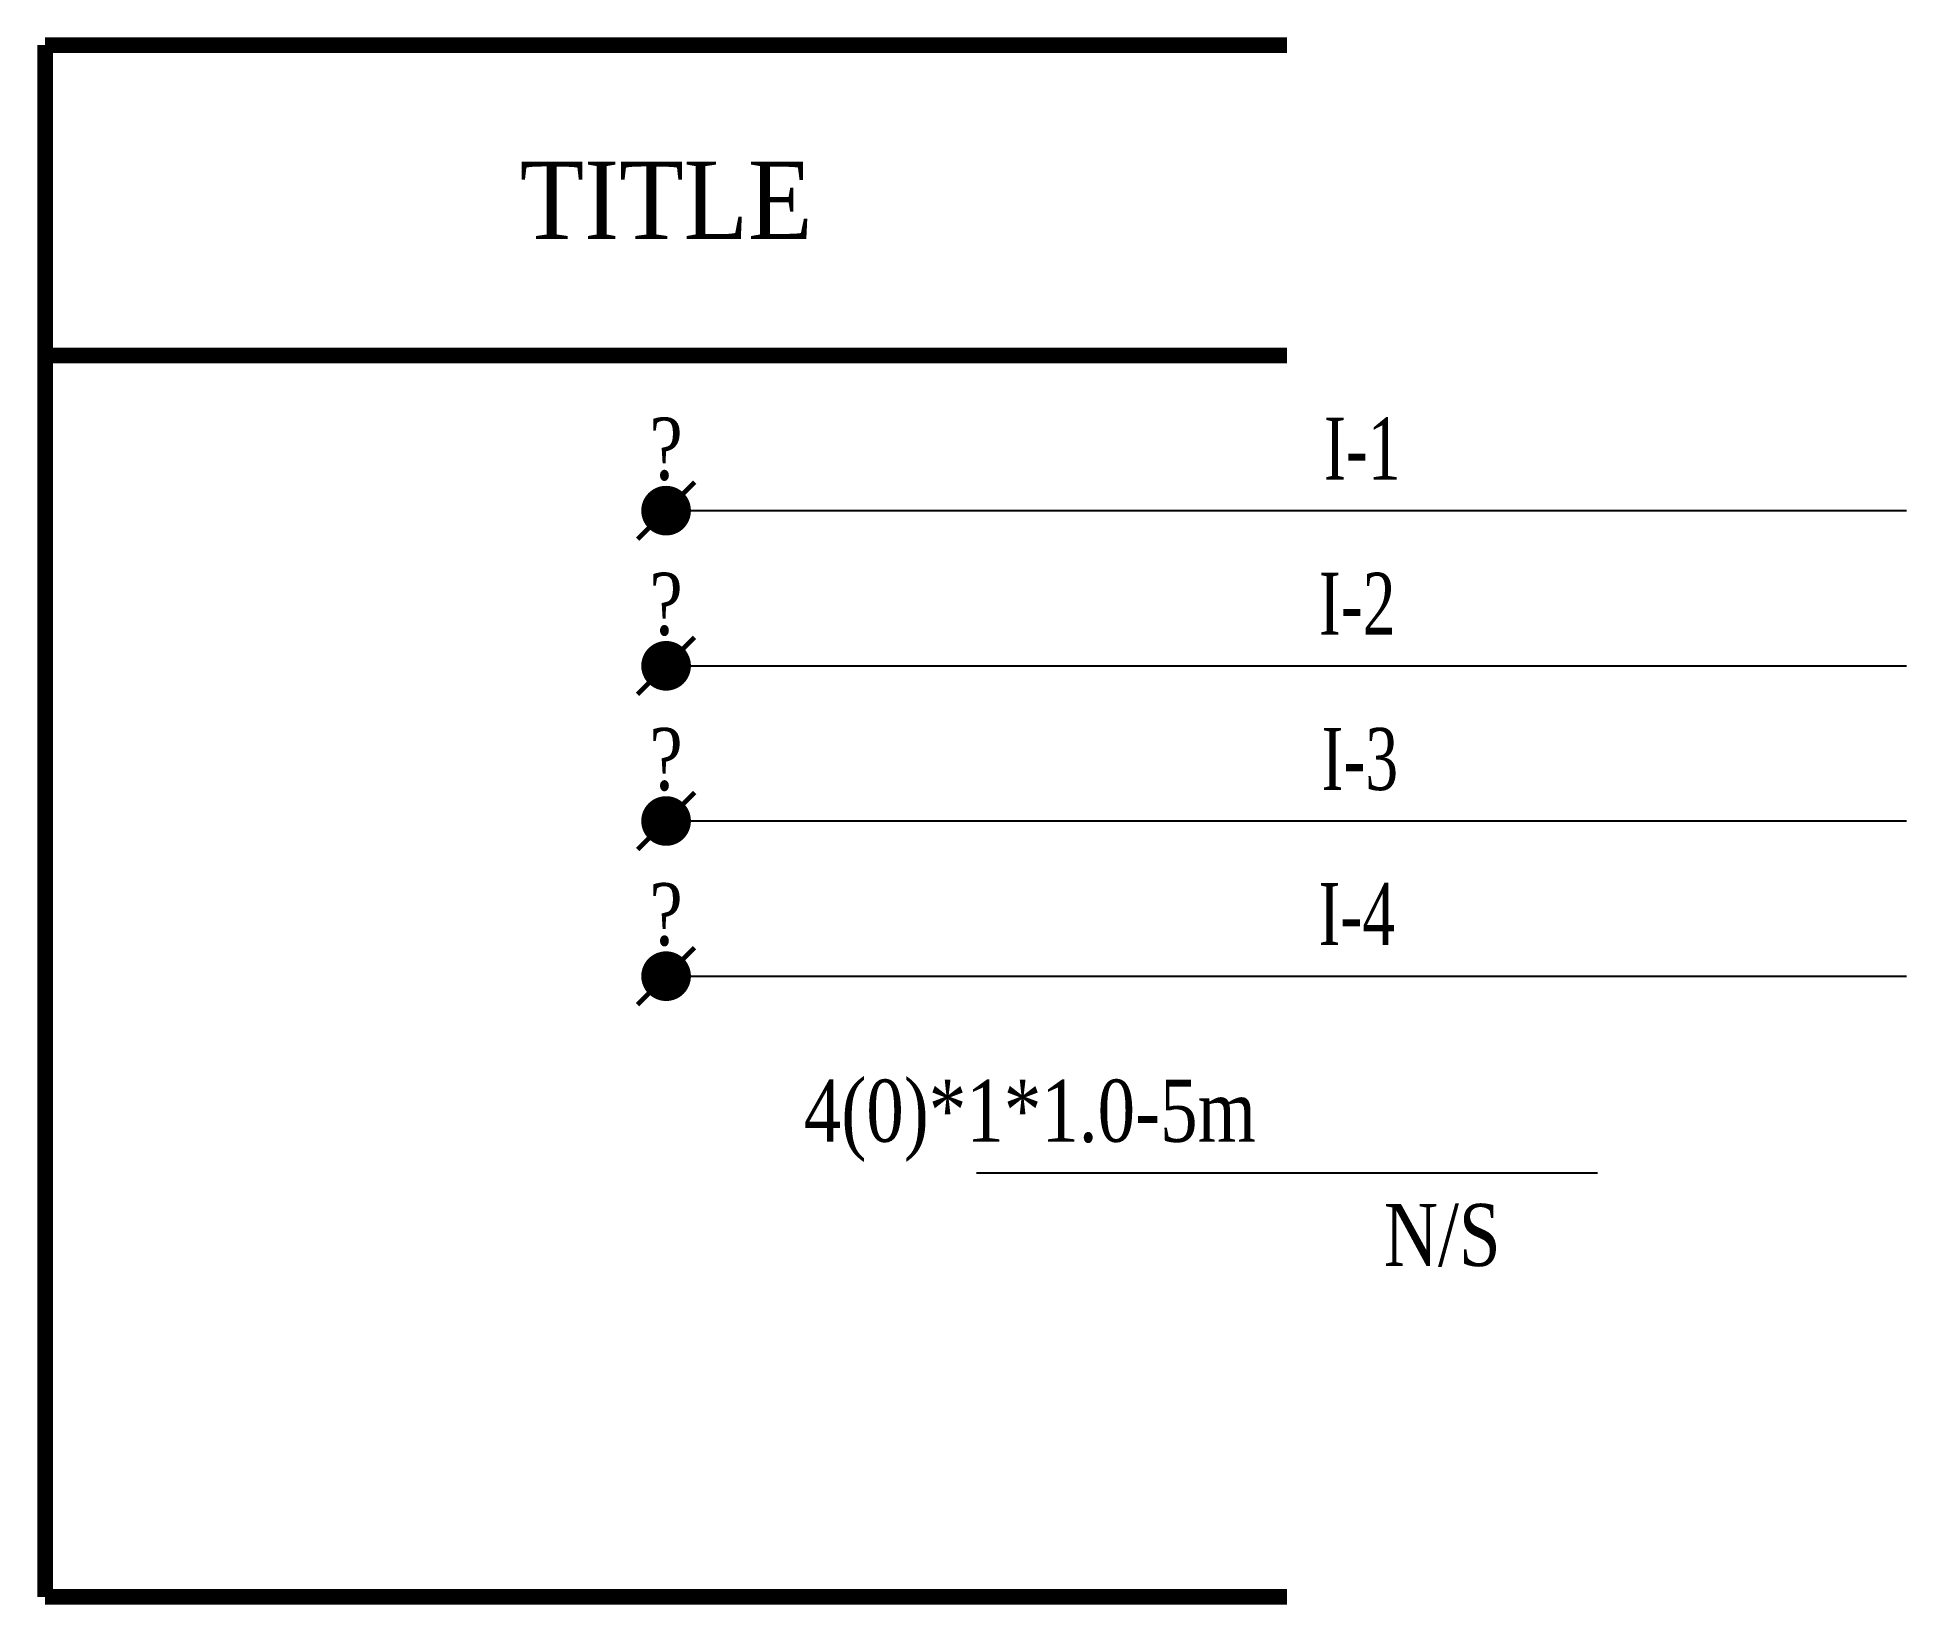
# Model space of a CAD drawing. Header units: millimetres. Extents: x -40.2 to 20, y -50.2 to 0.2.
import ezdxf
from ezdxf.enums import TextEntityAlignment as Align

# ---------------------------------------------------------------- set-up
doc = ezdxf.new("R2010")
doc.units = ezdxf.units.MM
doc.styles.add('CHINESE', font='TIMES.TTF', dxfattribs={"width": 0.9})

# ---------------------------------------------------------------- blocks, each defined once
blk = doc.blocks.new('W21')
at = {"const_width": 0.8}
blk.add_lwpolyline([(-0.4, 0, 1), (0.4, 0, 1)], format="xyb", close=True, dxfattribs=at)
at = {"const_width": 0.15}
for points in [[(0, 0), (0.919, 0.919)], [(0, 0), (-0.919, -0.919)]]:
    blk.add_lwpolyline(points, dxfattribs=at)
blk = doc.blocks.new('DZ')
at = {"xscale": -1, "rotation": 270}
blk.add_blockref('W21', (0, 0), dxfattribs=at)

msp = doc.modelspace()

# ---------------------------------------------------------------- linework, layer by layer
at = {"color": 0}
msp.add_line((-10, -36.336), (10, -36.336), dxfattribs=at)
at = {"color": 3, "const_width": 0.5}
for points in [[(0, 0), (-40, 0)], [(-40, 0), (-40, -10)], [(0, -10), (-40, -10)], [(-40, -10), (-40, -50)], [(0, -50), (-40, -50)]]:
    msp.add_lwpolyline(points, dxfattribs=at)
for points in [[(-20, -15), (19.957, -15)], [(-20, -20), (19.957, -20)], [(-20, -25), (19.957, -25)], [(-20, -30), (19.957, -30)]]:
    msp.add_lwpolyline(points)

# ---------------------------------------------------------------- block references
for p in [(-20, -15), (-20, -20), (-20, -25), (-20, -30)]:
    msp.add_blockref('DZ', p)

# ---------------------------------------------------------------- texts
at = {"color": 0, "style": 'CHINESE', "width": 0.8}
for p in [(-20, -14), (-20, -19), (-20, -24), (-20, -29)]:
    msp.add_text('?', height=2, dxfattribs=at).set_placement(p, align=Align.CENTER)
at = {"color": 0, "style": 'CHINESE', "width": 0.7}
for s, p in [('I-1', (1.194, -14)), ('I-2', (1.028, -19)), ('I-3', (1.114, -24)), ('I-4', (1.014, -29))]:
    msp.add_text(s, height=2, dxfattribs=at).set_placement(p)
at = {"color": 0, "style": 'CHINESE', "width": 0.8}
msp.add_text('4(0)*1*1.0-5m', height=2, dxfattribs=at).set_placement((-1, -35.336), align=Align.RIGHT)
msp.add_text('N/S', height=2, dxfattribs=at).set_placement((5, -37.336), align=Align.TOP_CENTER)
at = {"color": 3, "style": 'CHINESE', "width": 0.9}
msp.add_attdef('TITLE', text='Point Detector_ML-3B', height=2.5, dxfattribs=at).set_placement((-20, -5), align=Align.MIDDLE_CENTER)

doc.saveas('drawing.dxf')
